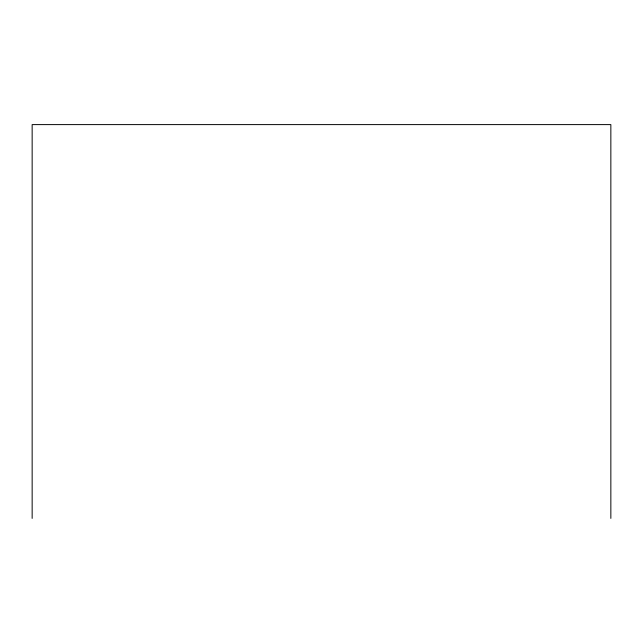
<?xml version="1.0" encoding="UTF-8"?>
<svg xmlns="http://www.w3.org/2000/svg" width="643" height="643" viewBox="0 0 643 643"><rect width="100%" height="100%" fill="white"/><g stroke="black" fill="none" stroke-linecap="round" stroke-linejoin="round"><path stroke-width="0.96" d="M610.85 518.395L610.85 124.605L32.15 124.605L32.15 518.395"/></g></svg>
